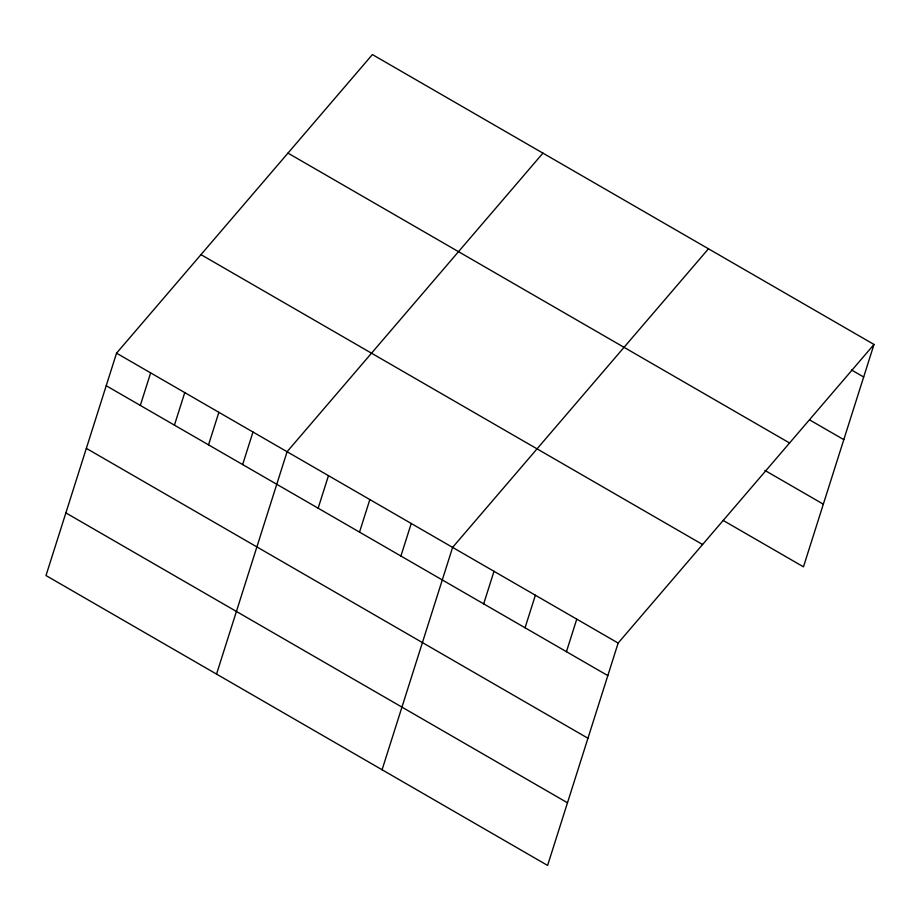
<?xml version="1.0" encoding="UTF-8"?>
<svg xmlns="http://www.w3.org/2000/svg" width="920" height="920" viewBox="0 0 920 920"><rect width="100%" height="100%" fill="white"/><g stroke="black" fill="none" stroke-linecap="round" stroke-linejoin="round"><path stroke-width="1.38" d="M116.541 353.176L46 575.54L547.607 865.421L618.148 643.057L874 344.459L372.393 54.579L116.541 353.176L618.148 643.057M140.323 405.433L150.65 372.887M174.432 425.143L184.759 392.598M208.541 444.854L218.868 412.309M242.65 464.565L252.977 432.02M216.545 674.095L287.086 451.731L542.938 153.134M318.147 508.197L328.474 475.651M359.524 532.116L369.851 499.56M400.913 556.025L411.24 523.48M382.076 769.764L452.617 547.389L708.469 248.802M483.678 603.853L494.005 571.308M525.055 627.773L535.382 595.217M566.444 651.682L576.771 619.137M874 344.459L803.459 566.823L723.131 520.409M851.506 369.978L863.673 377.004M809.726 419.957L843.801 439.645M287.96 153.111L789.567 442.991M764.911 470.43L823.331 504.183M200.974 254.633L702.581 544.514M106.214 385.721L607.821 675.602M86.342 448.362L587.96 738.242M65.872 512.9L567.479 802.78"/></g></svg>
